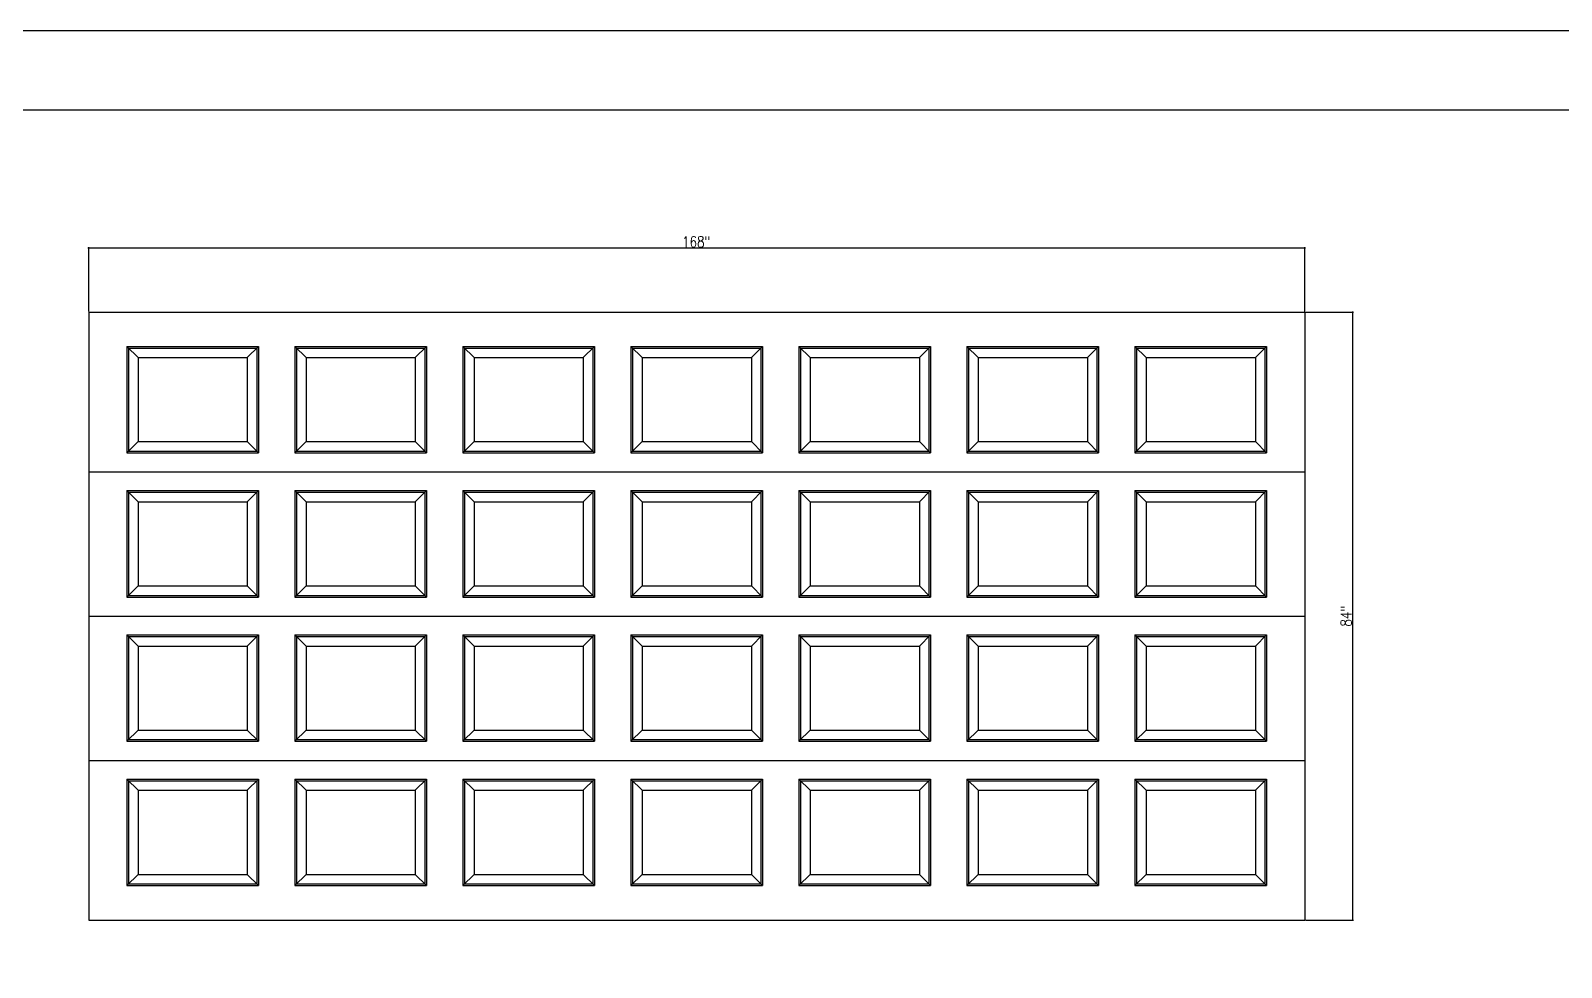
# Model space of a CAD drawing. Header units: inches. Extents: x 1985 to 11287, y 379 to 3234.
# Drawn here: x 9514.3 to 9725.8, y 3092.6 to 3222.1 of the extents above; entities that cross this region are included whole.
import ezdxf

# ---------------------------------------------------------------- set-up
doc = ezdxf.new("R2010")
doc.units = ezdxf.units.IN
doc.header["$MEASUREMENT"] = 0
doc.layers.get('0').update_dxf_attribs({"linetype": 'CONTINUOUS'})
doc.layers.get('Defpoints').update_dxf_attribs({"linetype": 'CONTINUOUS'})
for name, color, linetype in [('COTE1-1 99', 7, 'CONTINUOUS'), ('elevation 99', 7, 'CONTINUOUS'), ('separation 99', 3, 'CONTINUOUS')]:
    doc.layers.add(name, color=color, linetype=linetype)
doc.styles.get("Standard").update_dxf_attribs({"font": 'txt.shx', "width": 0.8})
doc.dimstyles.new('Elevation', dxfattribs={"dimscale": 2, "dimtxt": 0.75, "dimasz": 0.0625, "dimexe": 0.0625, "dimexo": 0.0625, "dimgap": 0.0625, "dimtad": 1, "dimdec": 5, "dimzin": 0, "dimdsep": 46, "dimlunit": 5, "dimtxsty": 'Standard', "dimblk1": 'OBLIQUE', "dimblk2": 'OBLIQUE', "dimsah": 1, "dimcen": 2, "dimdle": 0.0625, "dimclrd": 1, "dimclre": 1, "dimadec": 1, "dimazin": 0, "dimtfac": 0.375, "dimtdec": 5, "dimtmove": 0, "dimatfit": 3, "dimldrblk": 'OBLIQUE', "dimfxl": 1, "dimfrac": 2, "dimtolj": 1, "dimtzin": 0, "dimarcsym": 0})

# ---------------------------------------------------------------- blocks, each defined once
blk = doc.blocks.new('_OBLIQUE')
at = {"color": 0, "linetype": 'ByBlock'}
blk.add_line((-0.5, -0.5), (0.5, 0.5), dxfattribs=at)
blk = doc.blocks.new('*D70')
at = {"layer": 'COTE1-1 99', "color": 1, "lineweight": -2, "transparency": 16777216}
for p, q in [((9690.44, 3192.06), (9522.19, 3192.06)), ((9522.32, 3183.3), (9522.32, 3192.18)), ((9690.32, 3183.3), (9690.32, 3192.18))]:
    blk.add_line(p, q, dxfattribs=at)
at = {"layer": 'Defpoints', "color": 0, "transparency": 16777216}
for p in [(9522.32, 3192.06), (9522.32, 3183.18), (9690.32, 3183.18)]:
    blk.add_point(p, dxfattribs=at)
at = {"layer": 'COTE1-1 99', "color": 1, "lineweight": -2, "transparency": 16777216, "xscale": 0.125, "yscale": 0.125, "zscale": 0.125, "rotation": 180}
blk.add_blockref('_OBLIQUE', (9522.32, 3192.06), dxfattribs=at)
at = {"layer": 'COTE1-1 99', "color": 1, "lineweight": -2, "transparency": 16777216, "xscale": 0.125, "yscale": 0.125, "zscale": 0.125}
blk.add_blockref('_OBLIQUE', (9690.32, 3192.06), dxfattribs=at)
at = {"layer": 'COTE1-1 99', "color": 0, "transparency": 16777216, "insert": (9606.26, 3192.93), "char_height": 1.5, "attachment_point": 5}
blk.add_mtext('\\A1;168"', dxfattribs=at)
blk = doc.blocks.new('*D71')
at = {"layer": 'COTE1-1 99', "color": 1, "lineweight": -2, "transparency": 16777216}
for p, q in [((9696.93, 3183.3), (9696.93, 3099.05)), ((9690.44, 3183.18), (9697.05, 3183.18)), ((9690.44, 3099.18), (9697.05, 3099.18))]:
    blk.add_line(p, q, dxfattribs=at)
at = {"layer": 'Defpoints', "color": 0, "transparency": 16777216}
for p in [(9690.32, 3183.18), (9690.32, 3099.18), (9696.93, 3099.18)]:
    blk.add_point(p, dxfattribs=at)
at = {"layer": 'COTE1-1 99', "color": 1, "lineweight": -2, "transparency": 16777216, "xscale": 0.125, "yscale": 0.125, "zscale": 0.125}
for p, rotation in [((9696.93, 3183.18), 90), ((9696.93, 3099.18), 270)]:
    blk.add_blockref('_OBLIQUE', p, dxfattribs=dict(at, rotation=rotation))
at = {"layer": 'COTE1-1 99', "color": 0, "transparency": 16777216, "insert": (9696.05, 3141.18), "char_height": 1.5, "attachment_point": 5, "rotation": 90}
blk.add_mtext('\\A1;84"', dxfattribs=at)

msp = doc.modelspace()

# ---------------------------------------------------------------- linework, layer by layer
at = {"layer": 'elevation 99'}
for p, q in [((9522.318175, 3183.179002), (9690.318175, 3183.179002)), ((9522.318175, 3183.179002), (9522.318175, 3099.179002)), ((9527.818175, 3183.179002), (9568.746575, 3183.179002)), ((9574.246575, 3183.179002), (9615.174975, 3183.179002)), ((9690.318175, 3183.179002), (9690.318175, 3099.179002)), ((9527.585175, 3178.474552), (9545.765375, 3178.474552)), ((9527.585175, 3178.474552), (9527.585175, 3163.758502)), ((9527.585175, 3178.474552), (9529.130675, 3176.929052)), ((9527.818175, 3178.241552), (9545.532375, 3178.241552)), ((9527.818175, 3178.241552), (9527.818175, 3163.991502)), ((9529.130675, 3176.929052), (9544.219875, 3176.929052)), ((9529.130675, 3176.929052), (9529.130675, 3165.304002)), ((9545.765375, 3178.474552), (9544.219875, 3176.929052)), ((9544.219875, 3176.929052), (9544.219875, 3165.304002)), ((9545.532375, 3178.241552), (9545.532375, 3163.991502)), ((9545.765375, 3178.474552), (9545.765375, 3163.758502)), ((9550.799375, 3178.474552), (9568.979575, 3178.474552)), ((9550.799375, 3178.474552), (9552.344875, 3176.929052)), ((9550.799375, 3178.474552), (9550.799375, 3163.758502)), ((9551.032375, 3178.241552), (9568.746575, 3178.241552)), ((9551.032375, 3178.241552), (9551.032375, 3163.991502)), ((9552.344875, 3176.929052), (9567.434075, 3176.929052)), ((9552.344875, 3176.929052), (9552.344875, 3165.304002)), ((9568.979575, 3178.474552), (9567.434075, 3176.929052)), ((9567.434075, 3176.929052), (9567.434075, 3165.304002)), ((9568.746575, 3178.241552), (9568.746575, 3163.991502)), ((9568.979575, 3178.474552), (9568.979575, 3163.758502)), ((9574.013575, 3178.474552), (9592.193775, 3178.474552)), ((9574.013575, 3178.474552), (9574.013575, 3163.758502)), ((9574.013575, 3178.474552), (9575.559075, 3176.929052)), ((9574.246575, 3178.241552), (9591.960775, 3178.241552)), ((9574.246575, 3178.241552), (9574.246575, 3163.991502)), ((9575.559075, 3176.929052), (9590.648275, 3176.929052)), ((9575.559075, 3176.929052), (9575.559075, 3165.304002)), ((9592.193775, 3178.474552), (9590.648275, 3176.929052)), ((9590.648275, 3176.929052), (9590.648275, 3165.304002)), ((9591.960775, 3178.241552), (9591.960775, 3163.991502)), ((9592.193775, 3178.474552), (9592.193775, 3163.758502)), ((9597.227775, 3178.474552), (9615.407975, 3178.474552)), ((9597.227775, 3178.474552), (9598.773275, 3176.929052)), ((9597.227775, 3178.474552), (9597.227775, 3163.758502)), ((9597.460775, 3178.241552), (9615.174975, 3178.241552)), ((9597.460775, 3178.241552), (9597.460775, 3163.991502)), ((9598.773275, 3176.929052), (9613.862475, 3176.929052)), ((9598.773275, 3176.929052), (9598.773275, 3165.304002)), ((9615.407975, 3178.474552), (9613.862475, 3176.929052)), ((9613.862475, 3176.929052), (9613.862475, 3165.304002)), ((9615.174975, 3178.241552), (9615.174975, 3163.991502)), ((9615.407975, 3178.474552), (9615.407975, 3163.758502)), ((9620.441975, 3178.474552), (9638.622175, 3178.474552)), ((9620.441975, 3178.474552), (9621.987475, 3176.929052)), ((9620.441975, 3178.474552), (9620.441975, 3163.758502)), ((9620.674975, 3178.241552), (9638.389175, 3178.241552)), ((9620.674975, 3178.241552), (9620.674975, 3163.991502)), ((9621.987475, 3176.929052), (9637.076675, 3176.929052)), ((9621.987475, 3176.929052), (9621.987475, 3165.304002)), ((9638.622175, 3178.474552), (9637.076675, 3176.929052)), ((9637.076675, 3176.929052), (9637.076675, 3165.304002)), ((9638.389175, 3178.241552), (9638.389175, 3163.991502)), ((9638.622175, 3178.474552), (9638.622175, 3163.758502)), ((9643.656175, 3178.474552), (9661.836375, 3178.474552)), ((9643.656175, 3178.474552), (9645.201675, 3176.929052)), ((9643.656175, 3178.474552), (9643.656175, 3163.758502)), ((9643.889175, 3178.241552), (9661.603375, 3178.241552)), ((9643.889175, 3178.241552), (9643.889175, 3163.991502)), ((9645.201675, 3176.929052), (9660.290875, 3176.929052)), ((9645.201675, 3176.929052), (9645.201675, 3165.304002)), ((9661.836375, 3178.474552), (9660.290875, 3176.929052)), ((9660.290875, 3176.929052), (9660.290875, 3165.304002)), ((9661.603375, 3178.241552), (9661.603375, 3163.991502)), ((9661.836375, 3178.474552), (9661.836375, 3163.758502)), ((9666.870375, 3178.474552), (9685.050575, 3178.474552)), ((9666.870375, 3178.474552), (9668.415875, 3176.929052)), ((9666.870375, 3178.474552), (9666.870375, 3163.758502)), ((9667.103375, 3178.241552), (9684.817575, 3178.241552)), ((9667.103375, 3178.241552), (9667.103375, 3163.991502)), ((9668.415875, 3176.929052), (9683.505075, 3176.929052)), ((9668.415875, 3176.929052), (9668.415875, 3165.304002)), ((9685.050575, 3178.474552), (9683.505075, 3176.929052)), ((9683.505075, 3176.929052), (9683.505075, 3165.304002)), ((9684.817575, 3178.241552), (9684.817575, 3163.991502)), ((9685.050575, 3178.474552), (9685.050575, 3163.758502)), ((9527.585175, 3163.758502), (9529.130675, 3165.304002)), ((9529.130675, 3165.304002), (9544.219875, 3165.304002)), ((9545.765375, 3163.758502), (9544.219875, 3165.304002)), ((9550.799375, 3163.758502), (9552.344875, 3165.304002)), ((9552.344875, 3165.304002), (9567.434075, 3165.304002)), ((9568.979575, 3163.758502), (9567.434075, 3165.304002)), ((9574.013575, 3163.758502), (9575.559075, 3165.304002)), ((9575.559075, 3165.304002), (9590.648275, 3165.304002)), ((9592.193775, 3163.758502), (9590.648275, 3165.304002)), ((9597.227775, 3163.758502), (9598.773275, 3165.304002)), ((9598.773275, 3165.304002), (9613.862475, 3165.304002)), ((9615.407975, 3163.758502), (9613.862475, 3165.304002)), ((9620.441975, 3163.758502), (9621.987475, 3165.304002)), ((9621.987475, 3165.304002), (9637.076675, 3165.304002)), ((9638.622175, 3163.758502), (9637.076675, 3165.304002)), ((9643.656175, 3163.758502), (9645.201675, 3165.304002)), ((9645.201675, 3165.304002), (9660.290875, 3165.304002)), ((9661.836375, 3163.758502), (9660.290875, 3165.304002)), ((9666.870375, 3163.758502), (9668.415875, 3165.304002)), ((9668.415875, 3165.304002), (9683.505075, 3165.304002)), ((9685.050575, 3163.758502), (9683.505075, 3165.304002)), ((9527.585175, 3163.758502), (9545.765375, 3163.758502)), ((9527.818175, 3163.991502), (9545.532375, 3163.991502)), ((9550.799375, 3163.758502), (9568.979575, 3163.758502)), ((9551.032375, 3163.991502), (9568.746575, 3163.991502)), ((9574.013575, 3163.758502), (9592.193775, 3163.758502)), ((9574.246575, 3163.991502), (9591.960775, 3163.991502)), ((9597.227775, 3163.758502), (9615.407975, 3163.758502)), ((9597.460775, 3163.991502), (9615.174975, 3163.991502)), ((9620.441975, 3163.758502), (9638.622175, 3163.758502)), ((9620.674975, 3163.991502), (9638.389175, 3163.991502)), ((9643.656175, 3163.758502), (9661.836375, 3163.758502)), ((9643.889175, 3163.991502), (9661.603375, 3163.991502)), ((9666.870375, 3163.758502), (9685.050575, 3163.758502)), ((9667.103375, 3163.991502), (9684.817575, 3163.991502)), ((9522.318175, 3161.116502), (9690.318175, 3161.116502)), ((9527.585175, 3158.537002), (9545.765375, 3158.537002)), ((9527.585175, 3158.537002), (9529.130675, 3156.991502)), ((9527.585175, 3158.537002), (9527.585175, 3143.820952)), ((9527.818175, 3158.304002), (9545.532375, 3158.304002)), ((9527.818175, 3158.304002), (9527.818175, 3144.053952)), ((9545.765375, 3158.537002), (9544.219875, 3156.991502)), ((9545.532375, 3158.304002), (9545.532375, 3144.053952)), ((9545.765375, 3158.537002), (9545.765375, 3143.820952)), ((9550.799375, 3158.537002), (9568.979575, 3158.537002)), ((9550.799375, 3158.537002), (9550.799375, 3143.820952)), ((9550.799375, 3158.537002), (9552.344875, 3156.991502)), ((9551.032375, 3158.304002), (9568.746575, 3158.304002)), ((9551.032375, 3158.304002), (9551.032375, 3144.053952)), ((9568.979575, 3158.537002), (9567.434075, 3156.991502)), ((9568.746575, 3158.304002), (9568.746575, 3144.053952)), ((9568.979575, 3158.537002), (9568.979575, 3143.820952)), ((9574.013575, 3158.537002), (9592.193775, 3158.537002)), ((9574.013575, 3158.537002), (9575.559075, 3156.991502)), ((9574.013575, 3158.537002), (9574.013575, 3143.820952)), ((9574.246575, 3158.304002), (9591.960775, 3158.304002)), ((9574.246575, 3158.304002), (9574.246575, 3144.053952)), ((9592.193775, 3158.537002), (9590.648275, 3156.991502)), ((9591.960775, 3158.304002), (9591.960775, 3144.053952)), ((9592.193775, 3158.537002), (9592.193775, 3143.820952)), ((9597.227775, 3158.537002), (9615.407975, 3158.537002)), ((9597.227775, 3158.537002), (9598.773275, 3156.991502)), ((9597.227775, 3158.537002), (9597.227775, 3143.820952)), ((9597.460775, 3158.304002), (9615.174975, 3158.304002)), ((9597.460775, 3158.304002), (9597.460775, 3144.053952)), ((9615.407975, 3158.537002), (9613.862475, 3156.991502)), ((9615.174975, 3158.304002), (9615.174975, 3144.053952)), ((9615.407975, 3158.537002), (9615.407975, 3143.820952)), ((9620.441975, 3158.537002), (9638.622175, 3158.537002)), ((9620.441975, 3158.537002), (9621.987475, 3156.991502)), ((9620.441975, 3158.537002), (9620.441975, 3143.820952)), ((9620.674975, 3158.304002), (9638.389175, 3158.304002)), ((9620.674975, 3158.304002), (9620.674975, 3144.053952)), ((9638.622175, 3158.537002), (9637.076675, 3156.991502)), ((9638.389175, 3158.304002), (9638.389175, 3144.053952)), ((9638.622175, 3158.537002), (9638.622175, 3143.820952)), ((9643.656175, 3158.537002), (9661.836375, 3158.537002)), ((9643.656175, 3158.537002), (9645.201675, 3156.991502)), ((9643.656175, 3158.537002), (9643.656175, 3143.820952)), ((9643.889175, 3158.304002), (9661.603375, 3158.304002)), ((9643.889175, 3158.304002), (9643.889175, 3144.053952)), ((9661.836375, 3158.537002), (9660.290875, 3156.991502)), ((9661.603375, 3158.304002), (9661.603375, 3144.053952)), ((9661.836375, 3158.537002), (9661.836375, 3143.820952)), ((9666.870375, 3158.537002), (9685.050575, 3158.537002)), ((9666.870375, 3158.537002), (9668.415875, 3156.991502)), ((9666.870375, 3158.537002), (9666.870375, 3143.820952)), ((9667.103375, 3158.304002), (9684.817575, 3158.304002)), ((9667.103375, 3158.304002), (9667.103375, 3144.053952)), ((9685.050575, 3158.537002), (9683.505075, 3156.991502)), ((9684.817575, 3158.304002), (9684.817575, 3144.053952)), ((9685.050575, 3158.537002), (9685.050575, 3143.820952)), ((9529.130675, 3156.991502), (9544.219875, 3156.991502)), ((9529.130675, 3156.991502), (9529.130675, 3145.366452)), ((9544.219875, 3156.991502), (9544.219875, 3145.366452)), ((9552.344875, 3156.991502), (9567.434075, 3156.991502)), ((9552.344875, 3156.991502), (9552.344875, 3145.366452)), ((9567.434075, 3156.991502), (9567.434075, 3145.366452)), ((9575.559075, 3156.991502), (9590.648275, 3156.991502)), ((9575.559075, 3156.991502), (9575.559075, 3145.366452)), ((9590.648275, 3156.991502), (9590.648275, 3145.366452)), ((9598.773275, 3156.991502), (9613.862475, 3156.991502)), ((9598.773275, 3156.991502), (9598.773275, 3145.366452)), ((9613.862475, 3156.991502), (9613.862475, 3145.366452)), ((9621.987475, 3156.991502), (9637.076675, 3156.991502)), ((9621.987475, 3156.991502), (9621.987475, 3145.366452)), ((9637.076675, 3156.991502), (9637.076675, 3145.366452)), ((9645.201675, 3156.991502), (9660.290875, 3156.991502)), ((9645.201675, 3156.991502), (9645.201675, 3145.366452)), ((9660.290875, 3156.991502), (9660.290875, 3145.366452)), ((9668.415875, 3156.991502), (9683.505075, 3156.991502)), ((9668.415875, 3156.991502), (9668.415875, 3145.366452)), ((9683.505075, 3156.991502), (9683.505075, 3145.366452)), ((9527.585175, 3143.820952), (9529.130675, 3145.366452)), ((9529.130675, 3145.366452), (9544.219875, 3145.366452)), ((9545.765375, 3143.820952), (9544.219875, 3145.366452)), ((9550.799375, 3143.820952), (9552.344875, 3145.366452)), ((9552.344875, 3145.366452), (9567.434075, 3145.366452)), ((9568.979575, 3143.820952), (9567.434075, 3145.366452)), ((9574.013575, 3143.820952), (9575.559075, 3145.366452)), ((9575.559075, 3145.366452), (9590.648275, 3145.366452)), ((9592.193775, 3143.820952), (9590.648275, 3145.366452)), ((9597.227775, 3143.820952), (9598.773275, 3145.366452)), ((9598.773275, 3145.366452), (9613.862475, 3145.366452)), ((9615.407975, 3143.820952), (9613.862475, 3145.366452)), ((9620.441975, 3143.820952), (9621.987475, 3145.366452)), ((9621.987475, 3145.366452), (9637.076675, 3145.366452)), ((9638.622175, 3143.820952), (9637.076675, 3145.366452)), ((9643.656175, 3143.820952), (9645.201675, 3145.366452)), ((9645.201675, 3145.366452), (9660.290875, 3145.366452)), ((9661.836375, 3143.820952), (9660.290875, 3145.366452)), ((9666.870375, 3143.820952), (9668.415875, 3145.366452)), ((9668.415875, 3145.366452), (9683.505075, 3145.366452)), ((9685.050575, 3143.820952), (9683.505075, 3145.366452)), ((9527.585175, 3143.820952), (9545.765375, 3143.820952)), ((9527.818175, 3144.053952), (9545.532375, 3144.053952)), ((9550.799375, 3143.820952), (9568.979575, 3143.820952)), ((9551.032375, 3144.053952), (9568.746575, 3144.053952)), ((9574.013575, 3143.820952), (9592.193775, 3143.820952)), ((9574.246575, 3144.053952), (9591.960775, 3144.053952)), ((9597.227775, 3143.820952), (9615.407975, 3143.820952)), ((9597.460775, 3144.053952), (9615.174975, 3144.053952)), ((9620.441975, 3143.820952), (9638.622175, 3143.820952)), ((9620.674975, 3144.053952), (9638.389175, 3144.053952)), ((9643.656175, 3143.820952), (9661.836375, 3143.820952)), ((9643.889175, 3144.053952), (9661.603375, 3144.053952)), ((9666.870375, 3143.820952), (9685.050575, 3143.820952)), ((9667.103375, 3144.053952), (9684.817575, 3144.053952)), ((9522.318175, 3141.179002), (9690.318175, 3141.179002)), ((9527.585175, 3138.599502), (9545.765375, 3138.599502)), ((9527.585175, 3138.599502), (9527.585175, 3123.883452)), ((9527.585175, 3138.599502), (9529.130675, 3137.054002)), ((9527.818175, 3138.366502), (9545.532375, 3138.366502)), ((9527.818175, 3138.366502), (9527.818175, 3124.116452)), ((9529.130675, 3137.054002), (9544.219875, 3137.054002)), ((9529.130675, 3137.054002), (9529.130675, 3125.428952)), ((9545.765375, 3138.599502), (9544.219875, 3137.054002)), ((9544.219875, 3137.054002), (9544.219875, 3125.428952)), ((9545.532375, 3138.366502), (9545.532375, 3124.116452)), ((9545.765375, 3138.599502), (9545.765375, 3123.883452)), ((9550.799375, 3138.599502), (9550.799375, 3123.883452)), ((9550.799375, 3138.599502), (9568.979575, 3138.599502)), ((9550.799375, 3138.599502), (9552.344875, 3137.054002)), ((9551.032375, 3138.366502), (9551.032375, 3124.116452)), ((9551.032375, 3138.366502), (9568.746575, 3138.366502)), ((9552.344875, 3137.054002), (9552.344875, 3125.428952)), ((9552.344875, 3137.054002), (9567.434075, 3137.054002)), ((9568.979575, 3138.599502), (9567.434075, 3137.054002)), ((9567.434075, 3137.054002), (9567.434075, 3125.428952)), ((9568.746575, 3138.366502), (9568.746575, 3124.116452)), ((9568.979575, 3138.599502), (9568.979575, 3123.883452)), ((9574.013575, 3138.599502), (9592.193775, 3138.599502)), ((9574.013575, 3138.599502), (9574.013575, 3123.883452)), ((9574.013575, 3138.599502), (9575.559075, 3137.054002)), ((9574.246575, 3138.366502), (9591.960775, 3138.366502)), ((9574.246575, 3138.366502), (9574.246575, 3124.116452)), ((9575.559075, 3137.054002), (9590.648275, 3137.054002)), ((9575.559075, 3137.054002), (9575.559075, 3125.428952)), ((9592.193775, 3138.599502), (9590.648275, 3137.054002)), ((9590.648275, 3137.054002), (9590.648275, 3125.428952)), ((9591.960775, 3138.366502), (9591.960775, 3124.116452)), ((9592.193775, 3138.599502), (9592.193775, 3123.883452)), ((9597.227775, 3138.599502), (9597.227775, 3123.883452)), ((9597.227775, 3138.599502), (9615.407975, 3138.599502)), ((9597.227775, 3138.599502), (9598.773275, 3137.054002)), ((9597.460775, 3138.366502), (9597.460775, 3124.116452)), ((9597.460775, 3138.366502), (9615.174975, 3138.366502)), ((9598.773275, 3137.054002), (9598.773275, 3125.428952)), ((9598.773275, 3137.054002), (9613.862475, 3137.054002)), ((9615.407975, 3138.599502), (9613.862475, 3137.054002)), ((9613.862475, 3137.054002), (9613.862475, 3125.428952)), ((9615.174975, 3138.366502), (9615.174975, 3124.116452)), ((9615.407975, 3138.599502), (9615.407975, 3123.883452)), ((9620.441975, 3138.599502), (9620.441975, 3123.883452)), ((9620.441975, 3138.599502), (9638.622175, 3138.599502)), ((9620.441975, 3138.599502), (9621.987475, 3137.054002)), ((9620.674975, 3138.366502), (9620.674975, 3124.116452)), ((9620.674975, 3138.366502), (9638.389175, 3138.366502)), ((9621.987475, 3137.054002), (9621.987475, 3125.428952)), ((9621.987475, 3137.054002), (9637.076675, 3137.054002)), ((9638.622175, 3138.599502), (9637.076675, 3137.054002)), ((9637.076675, 3137.054002), (9637.076675, 3125.428952)), ((9638.389175, 3138.366502), (9638.389175, 3124.116452)), ((9638.622175, 3138.599502), (9638.622175, 3123.883452)), ((9643.656175, 3138.599502), (9643.656175, 3123.883452)), ((9643.656175, 3138.599502), (9661.836375, 3138.599502)), ((9643.656175, 3138.599502), (9645.201675, 3137.054002)), ((9643.889175, 3138.366502), (9643.889175, 3124.116452)), ((9643.889175, 3138.366502), (9661.603375, 3138.366502)), ((9645.201675, 3137.054002), (9645.201675, 3125.428952)), ((9645.201675, 3137.054002), (9660.290875, 3137.054002)), ((9661.836375, 3138.599502), (9660.290875, 3137.054002)), ((9660.290875, 3137.054002), (9660.290875, 3125.428952)), ((9661.603375, 3138.366502), (9661.603375, 3124.116452)), ((9661.836375, 3138.599502), (9661.836375, 3123.883452)), ((9666.870375, 3138.599502), (9666.870375, 3123.883452)), ((9666.870375, 3138.599502), (9685.050575, 3138.599502)), ((9666.870375, 3138.599502), (9668.415875, 3137.054002)), ((9667.103375, 3138.366502), (9667.103375, 3124.116452)), ((9667.103375, 3138.366502), (9684.817575, 3138.366502)), ((9668.415875, 3137.054002), (9668.415875, 3125.428952)), ((9668.415875, 3137.054002), (9683.505075, 3137.054002)), ((9685.050575, 3138.599502), (9683.505075, 3137.054002)), ((9683.505075, 3137.054002), (9683.505075, 3125.428952)), ((9684.817575, 3138.366502), (9684.817575, 3124.116452)), ((9685.050575, 3138.599502), (9685.050575, 3123.883452)), ((9527.585175, 3123.883452), (9529.130675, 3125.428952)), ((9527.818175, 3124.116452), (9545.532375, 3124.116452)), ((9529.130675, 3125.428952), (9544.219875, 3125.428952)), ((9545.765375, 3123.883452), (9544.219875, 3125.428952)), ((9550.799375, 3123.883452), (9552.344875, 3125.428952)), ((9551.032375, 3124.116452), (9568.746575, 3124.116452)), ((9552.344875, 3125.428952), (9567.434075, 3125.428952)), ((9568.979575, 3123.883452), (9567.434075, 3125.428952)), ((9574.013575, 3123.883452), (9575.559075, 3125.428952)), ((9574.246575, 3124.116452), (9591.960775, 3124.116452)), ((9575.559075, 3125.428952), (9590.648275, 3125.428952)), ((9592.193775, 3123.883452), (9590.648275, 3125.428952)), ((9597.227775, 3123.883452), (9598.773275, 3125.428952)), ((9597.460775, 3124.116452), (9615.174975, 3124.116452)), ((9598.773275, 3125.428952), (9613.862475, 3125.428952)), ((9615.407975, 3123.883452), (9613.862475, 3125.428952)), ((9620.441975, 3123.883452), (9621.987475, 3125.428952)), ((9620.674975, 3124.116452), (9638.389175, 3124.116452)), ((9621.987475, 3125.428952), (9637.076675, 3125.428952)), ((9638.622175, 3123.883452), (9637.076675, 3125.428952)), ((9643.656175, 3123.883452), (9645.201675, 3125.428952)), ((9643.889175, 3124.116452), (9661.603375, 3124.116452)), ((9645.201675, 3125.428952), (9660.290875, 3125.428952)), ((9661.836375, 3123.883452), (9660.290875, 3125.428952)), ((9666.870375, 3123.883452), (9668.415875, 3125.428952)), ((9667.103375, 3124.116452), (9684.817575, 3124.116452)), ((9668.415875, 3125.428952), (9683.505075, 3125.428952)), ((9685.050575, 3123.883452), (9683.505075, 3125.428952)), ((9527.585175, 3123.883452), (9545.765375, 3123.883452)), ((9550.799375, 3123.883452), (9568.979575, 3123.883452)), ((9574.013575, 3123.883452), (9592.193775, 3123.883452)), ((9597.227775, 3123.883452), (9615.407975, 3123.883452)), ((9620.441975, 3123.883452), (9638.622175, 3123.883452)), ((9643.656175, 3123.883452), (9661.836375, 3123.883452)), ((9666.870375, 3123.883452), (9685.050575, 3123.883452)), ((9522.318175, 3121.241502), (9690.318175, 3121.241502)), ((9527.585175, 3118.662052), (9545.765375, 3118.662052)), ((9527.585175, 3118.662052), (9527.585175, 3103.946002)), ((9527.585175, 3118.662052), (9529.130675, 3117.116552)), ((9527.818175, 3118.429052), (9545.532375, 3118.429052)), ((9527.818175, 3118.429052), (9527.818175, 3104.179002)), ((9545.765375, 3118.662052), (9544.219875, 3117.116552)), ((9545.532375, 3118.429052), (9545.532375, 3104.179002)), ((9545.765375, 3118.662052), (9545.765375, 3103.946002)), ((9550.799375, 3118.662052), (9568.979575, 3118.662052)), ((9550.799375, 3118.662052), (9550.799375, 3103.946002)), ((9550.799375, 3118.662052), (9552.344875, 3117.116552)), ((9551.032375, 3118.429052), (9568.746575, 3118.429052)), ((9551.032375, 3118.429052), (9551.032375, 3104.179002)), ((9568.979575, 3118.662052), (9567.434075, 3117.116552)), ((9568.746575, 3118.429052), (9568.746575, 3104.179002)), ((9568.979575, 3118.662052), (9568.979575, 3103.946002)), ((9574.013575, 3118.662052), (9592.193775, 3118.662052)), ((9574.013575, 3118.662052), (9574.013575, 3103.946002)), ((9574.013575, 3118.662052), (9575.559075, 3117.116552)), ((9574.246575, 3118.429052), (9591.960775, 3118.429052)), ((9574.246575, 3118.429052), (9574.246575, 3104.179002)), ((9592.193775, 3118.662052), (9590.648275, 3117.116552)), ((9591.960775, 3118.429052), (9591.960775, 3104.179002)), ((9592.193775, 3118.662052), (9592.193775, 3103.946002)), ((9597.227775, 3118.662052), (9597.227775, 3103.946002)), ((9597.227775, 3118.662052), (9615.407975, 3118.662052)), ((9597.227775, 3118.662052), (9598.773275, 3117.116552)), ((9597.460775, 3118.429052), (9597.460775, 3104.179002)), ((9597.460775, 3118.429052), (9615.174975, 3118.429052)), ((9615.407975, 3118.662052), (9613.862475, 3117.116552)), ((9615.174975, 3118.429052), (9615.174975, 3104.179002)), ((9615.407975, 3118.662052), (9615.407975, 3103.946002)), ((9620.441975, 3118.662052), (9620.441975, 3103.946002)), ((9620.441975, 3118.662052), (9638.622175, 3118.662052)), ((9620.441975, 3118.662052), (9621.987475, 3117.116552)), ((9620.674975, 3118.429052), (9620.674975, 3104.179002)), ((9620.674975, 3118.429052), (9638.389175, 3118.429052)), ((9638.622175, 3118.662052), (9637.076675, 3117.116552)), ((9638.389175, 3118.429052), (9638.389175, 3104.179002)), ((9638.622175, 3118.662052), (9638.622175, 3103.946002)), ((9643.656175, 3118.662052), (9643.656175, 3103.946002)), ((9643.656175, 3118.662052), (9661.836375, 3118.662052)), ((9643.656175, 3118.662052), (9645.201675, 3117.116552)), ((9643.889175, 3118.429052), (9643.889175, 3104.179002)), ((9643.889175, 3118.429052), (9661.603375, 3118.429052)), ((9661.836375, 3118.662052), (9660.290875, 3117.116552)), ((9661.603375, 3118.429052), (9661.603375, 3104.179002)), ((9661.836375, 3118.662052), (9661.836375, 3103.946002)), ((9666.870375, 3118.662052), (9666.870375, 3103.946002)), ((9666.870375, 3118.662052), (9685.050575, 3118.662052)), ((9666.870375, 3118.662052), (9668.415875, 3117.116552)), ((9667.103375, 3118.429052), (9667.103375, 3104.179002)), ((9667.103375, 3118.429052), (9684.817575, 3118.429052)), ((9685.050575, 3118.662052), (9683.505075, 3117.116552)), ((9684.817575, 3118.429052), (9684.817575, 3104.179002)), ((9685.050575, 3118.662052), (9685.050575, 3103.946002)), ((9529.130675, 3117.116552), (9544.219875, 3117.116552)), ((9529.130675, 3117.116552), (9529.130675, 3105.491502)), ((9544.219875, 3117.116552), (9544.219875, 3105.491502)), ((9552.344875, 3117.116552), (9567.434075, 3117.116552)), ((9552.344875, 3117.116552), (9552.344875, 3105.491502)), ((9567.434075, 3117.116552), (9567.434075, 3105.491502)), ((9575.559075, 3117.116552), (9590.648275, 3117.116552)), ((9575.559075, 3117.116552), (9575.559075, 3105.491502)), ((9590.648275, 3117.116552), (9590.648275, 3105.491502)), ((9598.773275, 3117.116552), (9598.773275, 3105.491502)), ((9598.773275, 3117.116552), (9613.862475, 3117.116552)), ((9613.862475, 3117.116552), (9613.862475, 3105.491502)), ((9621.987475, 3117.116552), (9621.987475, 3105.491502)), ((9621.987475, 3117.116552), (9637.076675, 3117.116552)), ((9637.076675, 3117.116552), (9637.076675, 3105.491502)), ((9645.201675, 3117.116552), (9645.201675, 3105.491502)), ((9645.201675, 3117.116552), (9660.290875, 3117.116552)), ((9660.290875, 3117.116552), (9660.290875, 3105.491502)), ((9668.415875, 3117.116552), (9668.415875, 3105.491502)), ((9668.415875, 3117.116552), (9683.505075, 3117.116552)), ((9683.505075, 3117.116552), (9683.505075, 3105.491502)), ((9527.585175, 3103.946002), (9529.130675, 3105.491502)), ((9529.130675, 3105.491502), (9544.219875, 3105.491502)), ((9545.765375, 3103.946002), (9544.219875, 3105.491502)), ((9550.799375, 3103.946002), (9552.344875, 3105.491502)), ((9552.344875, 3105.491502), (9567.434075, 3105.491502)), ((9568.979575, 3103.946002), (9567.434075, 3105.491502)), ((9574.013575, 3103.946002), (9575.559075, 3105.491502)), ((9575.559075, 3105.491502), (9590.648275, 3105.491502)), ((9592.193775, 3103.946002), (9590.648275, 3105.491502)), ((9597.227775, 3103.946002), (9598.773275, 3105.491502)), ((9598.773275, 3105.491502), (9613.862475, 3105.491502)), ((9615.407975, 3103.946002), (9613.862475, 3105.491502)), ((9620.441975, 3103.946002), (9621.987475, 3105.491502)), ((9621.987475, 3105.491502), (9637.076675, 3105.491502)), ((9638.622175, 3103.946002), (9637.076675, 3105.491502)), ((9643.656175, 3103.946002), (9645.201675, 3105.491502)), ((9645.201675, 3105.491502), (9660.290875, 3105.491502)), ((9661.836375, 3103.946002), (9660.290875, 3105.491502)), ((9666.870375, 3103.946002), (9668.415875, 3105.491502)), ((9668.415875, 3105.491502), (9683.505075, 3105.491502)), ((9685.050575, 3103.946002), (9683.505075, 3105.491502)), ((9527.585175, 3103.946002), (9545.765375, 3103.946002)), ((9527.818175, 3104.179002), (9545.532375, 3104.179002)), ((9550.799375, 3103.946002), (9568.979575, 3103.946002)), ((9551.032375, 3104.179002), (9568.746575, 3104.179002)), ((9574.013575, 3103.946002), (9592.193775, 3103.946002)), ((9574.246575, 3104.179002), (9591.960775, 3104.179002)), ((9597.227775, 3103.946002), (9615.407975, 3103.946002)), ((9597.460775, 3104.179002), (9615.174975, 3104.179002)), ((9620.441975, 3103.946002), (9638.622175, 3103.946002)), ((9620.674975, 3104.179002), (9638.389175, 3104.179002)), ((9643.656175, 3103.946002), (9661.836375, 3103.946002)), ((9643.889175, 3104.179002), (9661.603375, 3104.179002)), ((9666.870375, 3103.946002), (9685.050575, 3103.946002)), ((9667.103375, 3104.179002), (9684.817575, 3104.179002)), ((9522.318175, 3099.179002), (9690.318175, 3099.179002))]:
    msp.add_line(p, q, dxfattribs=at)
at = {"layer": 'separation 99'}
for points in [[(8443.348814, 3222.122455), (9954.635727, 3222.122455), (9954.635727, 2152.035106), (8443.348814, 2152.035106)], [(8620.166193, 3211.169101), (9943.175612, 3211.169101), (9943.175612, 2165.20704), (8620.166193, 2165.20704)]]:
    msp.add_lwpolyline(points, close=True, dxfattribs=at)

# ---------------------------------------------------------------- dimensions: what is measured, and where the dimension line sits
at = {"layer": 'COTE1-1 99'}
dim = msp.add_linear_dim(base=(9522.318175, 3192.058946), p1=(9690.318175, 3183.179002), p2=(9522.318175, 3183.179002), dimstyle='Elevation', override={"dimpost": '"'}, dxfattribs=at)
dim.commit()
dim.dimension.update_dxf_attribs({"geometry": '*D70', "text_midpoint": (9606.258904, 3192.058946), "dimtype": 160})
dim = msp.add_linear_dim(base=(9696.9299, 3099.179002), p1=(9690.318175, 3183.179002), p2=(9690.318175, 3099.179002), angle=90, dimstyle='Elevation', override={"dimpost": '"'}, dxfattribs=at)
dim.commit()
dim.dimension.update_dxf_attribs({"geometry": '*D71', "text_midpoint": (9696.0549, 3141.179002)})

doc.saveas('drawing.dxf')
